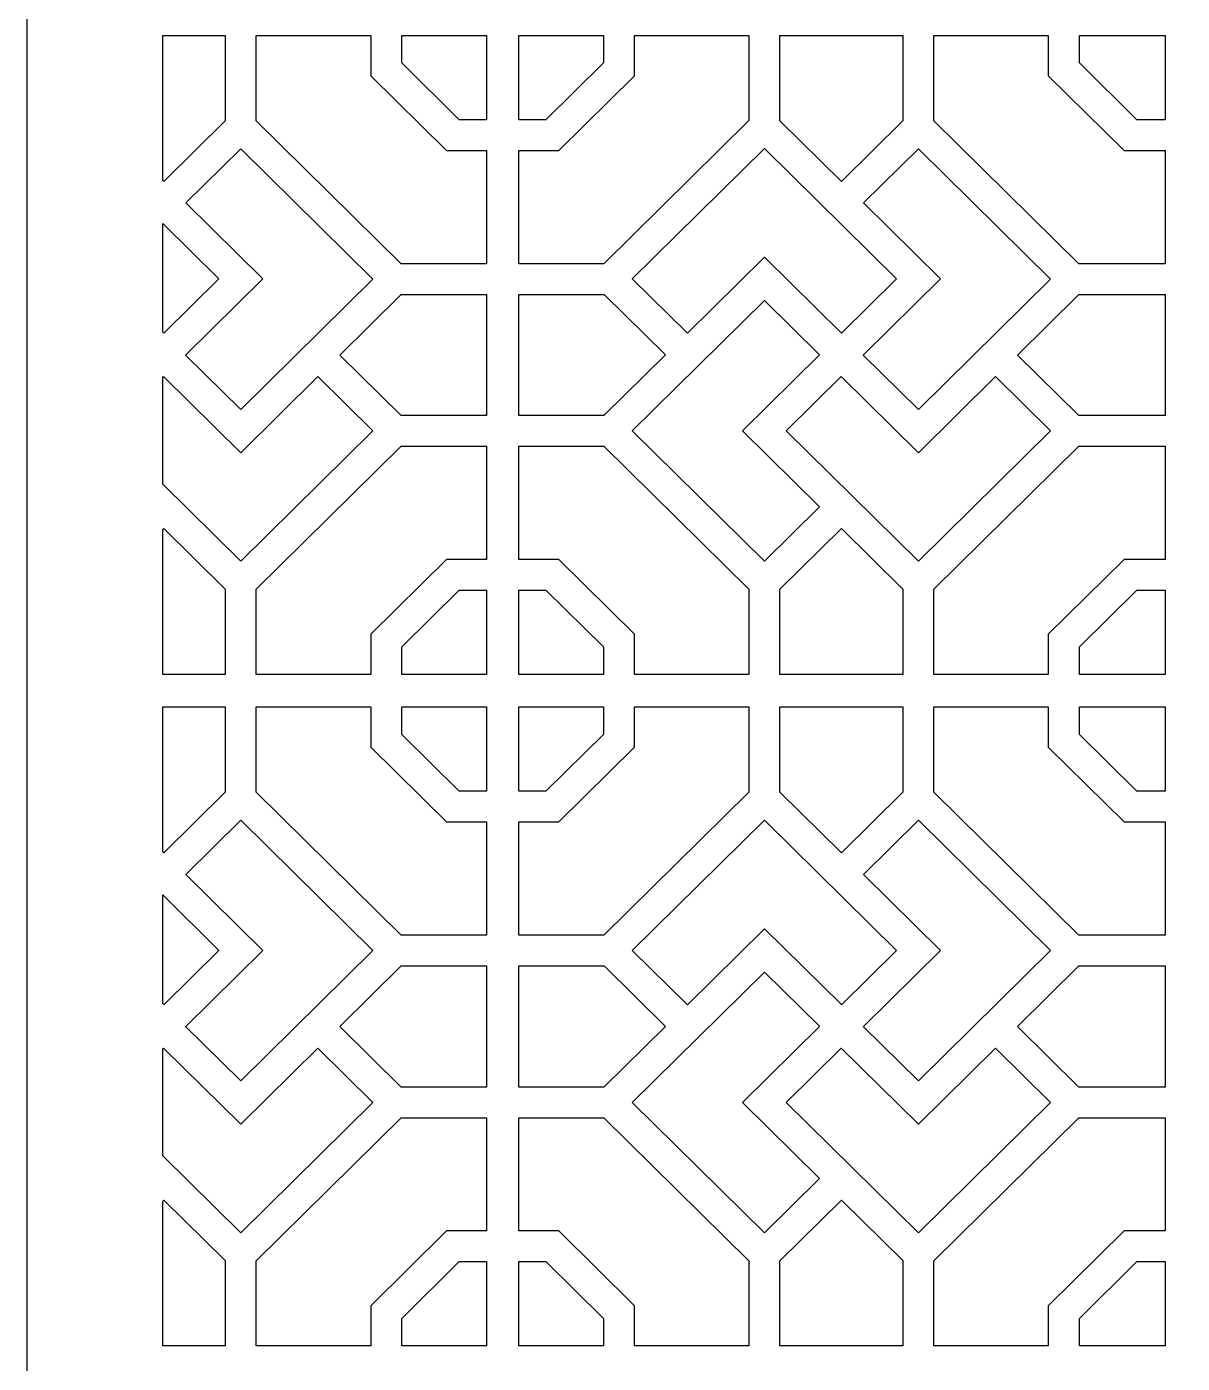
# Model space of a CAD drawing. Header units: centimetres. Extents: x 1.9 to 13.6, y -8.7 to 8.9.
# Drawn here: x 7.989 to 10.812, y 0.427 to 3.693 of the extents above; entities that cross this region are included whole.
import ezdxf

# ---------------------------------------------------------------- set-up
doc = ezdxf.new("R2010")
doc.units = ezdxf.units.CM
doc.header["$MEASUREMENT"] = 0
doc.layers.add('layer 1', color=7, linetype='Continuous')

msp = doc.modelspace()

# ---------------------------------------------------------------- linework, layer by layer
at = {"layer": 'layer 1', "color": 250}
for points, knots in [([(7.9891, 8.91238), (7.9891, 8.91238), (13.63427, 8.91238), (13.63427, 8.91238), (13.63427, 8.91238), (13.63427, 8.91238), (13.63427, -8.68727), (13.63427, -8.68727), (13.63427, -8.68727), (13.63427, -8.68727), (7.9891, -8.68727), (7.9891, -8.68727), (7.9891, -8.68727), (7.9891, -8.68727), (7.9891, 8.91238), (7.9891, 8.91238)], [0, 0, 0, 0, 0.2, 0.2, 0.2, 0.2, 0.4, 0.4, 0.4, 0.4, 0.6, 0.6, 0.6, 0.6, 1, 1, 1, 1]), ([(8.32117, 3.31748), (8.32117, 3.31748), (8.32386, 3.31482), (8.32386, 3.31482), (8.32386, 3.31482), (8.32386, 3.31482), (8.4738, 3.4628), (8.4738, 3.4628), (8.4738, 3.4628), (8.4738, 3.4628), (8.4738, 3.67142), (8.4738, 3.67142), (8.4738, 3.67142), (8.4738, 3.67142), (8.32117, 3.67142), (8.32117, 3.67142), (8.32117, 3.67142), (8.32117, 3.67142), (8.32117, 3.31748), (8.32117, 3.31748)], [0, 0, 0, 0, 0.1666667, 0.1666667, 0.1666667, 0.1666667, 0.3333333, 0.3333333, 0.3333333, 0.3333333, 0.5, 0.5, 0.5, 0.5, 0.6666667, 0.6666667, 0.6666667, 0.6666667, 1, 1, 1, 1]), ([(9.11195, 3.11346), (9.11195, 3.11346), (9.11195, 3.39041), (9.11195, 3.39041), (9.11195, 3.39041), (9.11195, 3.39041), (9.01422, 3.39041), (9.01422, 3.39041), (9.01422, 3.39041), (9.01422, 3.39041), (8.82924, 3.57295), (8.82924, 3.57295), (8.82924, 3.57295), (8.82924, 3.57295), (8.82924, 3.67142), (8.82924, 3.67142), (8.82924, 3.67142), (8.82924, 3.67142), (8.54964, 3.67142), (8.54964, 3.67142), (8.54964, 3.67142), (8.54964, 3.67142), (8.54964, 3.46288), (8.54964, 3.46288), (8.54964, 3.46288), (8.54964, 3.46288), (8.90372, 3.11346), (8.90372, 3.11346), (8.90372, 3.11346), (8.90372, 3.11346), (9.11195, 3.11346), (9.11195, 3.11346)], [0, 0, 0, 0, 0.1111111, 0.1111111, 0.1111111, 0.1111111, 0.2222222, 0.2222222, 0.2222222, 0.2222222, 0.3333333, 0.3333333, 0.3333333, 0.3333333, 0.4444444, 0.4444444, 0.4444444, 0.4444444, 0.5555556, 0.5555556, 0.5555556, 0.5555556, 0.6666667, 0.6666667, 0.6666667, 0.6666667, 0.7777778, 0.7777778, 0.7777778, 0.7777778, 1, 1, 1, 1]), ([(9.11195, 3.46524), (9.11195, 3.46524), (9.11195, 3.67142), (9.11195, 3.67142), (9.11195, 3.67142), (9.11195, 3.67142), (8.90508, 3.67142), (8.90508, 3.67142), (8.90508, 3.67142), (8.90508, 3.67142), (8.90508, 3.60395), (8.90508, 3.60395), (8.90508, 3.60395), (8.90508, 3.60395), (9.04563, 3.46524), (9.04563, 3.46524), (9.04563, 3.46524), (9.04563, 3.46524), (9.11195, 3.46524), (9.11195, 3.46524)], [0, 0, 0, 0, 0.1666667, 0.1666667, 0.1666667, 0.1666667, 0.3333333, 0.3333333, 0.3333333, 0.3333333, 0.5, 0.5, 0.5, 0.5, 0.6666667, 0.6666667, 0.6666667, 0.6666667, 1, 1, 1, 1]), ([(9.19079, 3.67142), (9.19079, 3.67142), (9.19079, 3.46524), (9.19079, 3.46524), (9.19079, 3.46524), (9.19079, 3.46524), (9.25711, 3.46524), (9.25711, 3.46524), (9.25711, 3.46524), (9.25711, 3.46524), (9.39767, 3.60395), (9.39767, 3.60395), (9.39767, 3.60395), (9.39767, 3.60395), (9.39767, 3.67142), (9.39767, 3.67142), (9.39767, 3.67142), (9.39767, 3.67142), (9.19079, 3.67142), (9.19079, 3.67142)], [0, 0, 0, 0, 0.1666667, 0.1666667, 0.1666667, 0.1666667, 0.3333333, 0.3333333, 0.3333333, 0.3333333, 0.5, 0.5, 0.5, 0.5, 0.6666667, 0.6666667, 0.6666667, 0.6666667, 1, 1, 1, 1]), ([(9.19079, 3.39041), (9.19079, 3.39041), (9.19079, 3.11346), (9.19079, 3.11346), (9.19079, 3.11346), (9.19079, 3.11346), (9.39879, 3.11346), (9.39879, 3.11346), (9.39879, 3.11346), (9.39879, 3.11346), (9.75311, 3.46312), (9.75311, 3.46312), (9.75311, 3.46312), (9.75311, 3.46312), (9.75311, 3.67142), (9.75311, 3.67142), (9.75311, 3.67142), (9.75311, 3.67142), (9.47351, 3.67142), (9.47351, 3.67142), (9.47351, 3.67142), (9.47351, 3.67142), (9.47351, 3.57295), (9.47351, 3.57295), (9.47351, 3.57295), (9.47351, 3.57295), (9.28853, 3.39041), (9.28853, 3.39041), (9.28853, 3.39041), (9.28853, 3.39041), (9.19079, 3.39041), (9.19079, 3.39041)], [0, 0, 0, 0, 0.1111111, 0.1111111, 0.1111111, 0.1111111, 0.2222222, 0.2222222, 0.2222222, 0.2222222, 0.3333333, 0.3333333, 0.3333333, 0.3333333, 0.4444444, 0.4444444, 0.4444444, 0.4444444, 0.5555556, 0.5555556, 0.5555556, 0.5555556, 0.6666667, 0.6666667, 0.6666667, 0.6666667, 0.7777778, 0.7777778, 0.7777778, 0.7777778, 1, 1, 1, 1]), ([(9.82894, 3.67142), (9.82894, 3.67142), (9.82894, 3.46303), (9.82894, 3.46303), (9.82894, 3.46303), (9.82894, 3.46303), (9.97913, 3.31482), (9.97913, 3.31482), (9.97913, 3.31482), (9.97913, 3.31482), (10.12907, 3.4628), (10.12907, 3.4628), (10.12907, 3.4628), (10.12907, 3.4628), (10.12907, 3.67142), (10.12907, 3.67142), (10.12907, 3.67142), (10.12907, 3.67142), (9.82894, 3.67142), (9.82894, 3.67142)], [0, 0, 0, 0, 0.1666667, 0.1666667, 0.1666667, 0.1666667, 0.3333333, 0.3333333, 0.3333333, 0.3333333, 0.5, 0.5, 0.5, 0.5, 0.6666667, 0.6666667, 0.6666667, 0.6666667, 1, 1, 1, 1]), ([(10.66949, 3.39041), (10.66949, 3.39041), (10.48451, 3.57295), (10.48451, 3.57295), (10.48451, 3.57295), (10.48451, 3.57295), (10.48451, 3.67142), (10.48451, 3.67142), (10.48451, 3.67142), (10.48451, 3.67142), (10.2049, 3.67142), (10.2049, 3.67142), (10.2049, 3.67142), (10.2049, 3.67142), (10.2049, 3.46288), (10.2049, 3.46288), (10.2049, 3.46288), (10.2049, 3.46288), (10.55899, 3.11346), (10.55899, 3.11346), (10.55899, 3.11346), (10.55899, 3.11346), (10.77022, 3.11346), (10.77022, 3.11346), (10.77022, 3.11346), (10.77022, 3.11346), (10.77022, 3.39041), (10.77022, 3.39041), (10.77022, 3.39041), (10.77022, 3.39041), (10.66949, 3.39041), (10.66949, 3.39041)], [0, 0, 0, 0, 0.1111111, 0.1111111, 0.1111111, 0.1111111, 0.2222222, 0.2222222, 0.2222222, 0.2222222, 0.3333333, 0.3333333, 0.3333333, 0.3333333, 0.4444444, 0.4444444, 0.4444444, 0.4444444, 0.5555556, 0.5555556, 0.5555556, 0.5555556, 0.6666667, 0.6666667, 0.6666667, 0.6666667, 0.7777778, 0.7777778, 0.7777778, 0.7777778, 1, 1, 1, 1]), ([(10.77022, 3.46524), (10.77022, 3.46524), (10.77022, 3.67142), (10.77022, 3.67142), (10.77022, 3.67142), (10.77022, 3.67142), (10.56034, 3.67142), (10.56034, 3.67142), (10.56034, 3.67142), (10.56034, 3.67142), (10.56034, 3.60395), (10.56034, 3.60395), (10.56034, 3.60395), (10.56034, 3.60395), (10.7009, 3.46524), (10.7009, 3.46524), (10.7009, 3.46524), (10.7009, 3.46524), (10.77022, 3.46524), (10.77022, 3.46524)], [0, 0, 0, 0, 0.1666667, 0.1666667, 0.1666667, 0.1666667, 0.3333333, 0.3333333, 0.3333333, 0.3333333, 0.5, 0.5, 0.5, 0.5, 0.6666667, 0.6666667, 0.6666667, 0.6666667, 1, 1, 1, 1]), ([(8.37756, 2.89072), (8.37756, 2.89072), (8.37762, 2.89066), (8.37762, 2.89066), (8.37762, 2.89066), (8.37762, 2.89066), (8.37731, 2.89035), (8.37731, 2.89035), (8.37731, 2.89035), (8.37731, 2.89035), (8.51177, 2.75766), (8.51177, 2.75766), (8.51177, 2.75766), (8.51177, 2.75766), (8.83439, 3.07604), (8.83439, 3.07604), (8.83439, 3.07604), (8.83439, 3.07604), (8.51177, 3.39442), (8.51177, 3.39442), (8.51177, 3.39442), (8.51177, 3.39442), (8.37749, 3.26191), (8.37749, 3.26191), (8.37749, 3.26191), (8.37749, 3.26191), (8.56559, 3.07628), (8.56559, 3.07628), (8.56559, 3.07628), (8.56559, 3.07628), (8.37756, 2.89072), (8.37756, 2.89072)], [0, 0, 0, 0, 0.1111111, 0.1111111, 0.1111111, 0.1111111, 0.2222222, 0.2222222, 0.2222222, 0.2222222, 0.3333333, 0.3333333, 0.3333333, 0.3333333, 0.4444444, 0.4444444, 0.4444444, 0.4444444, 0.5555556, 0.5555556, 0.5555556, 0.5555556, 0.6666667, 0.6666667, 0.6666667, 0.6666667, 0.7777778, 0.7777778, 0.7777778, 0.7777778, 1, 1, 1, 1]), ([(9.9789, 2.94373), (9.9789, 2.94373), (9.97897, 2.9438), (9.97897, 2.9438), (9.97897, 2.9438), (9.97897, 2.9438), (9.97917, 2.94361), (9.97917, 2.94361), (9.97917, 2.94361), (9.97917, 2.94361), (10.11361, 3.07628), (10.11361, 3.07628), (10.11361, 3.07628), (10.11361, 3.07628), (9.79098, 3.39466), (9.79098, 3.39466), (9.79098, 3.39466), (9.79098, 3.39466), (9.46835, 3.07628), (9.46835, 3.07628), (9.46835, 3.07628), (9.46835, 3.07628), (9.60287, 2.94354), (9.60287, 2.94354), (9.60287, 2.94354), (9.60287, 2.94354), (9.79098, 3.12917), (9.79098, 3.12917), (9.79098, 3.12917), (9.79098, 3.12917), (9.9789, 2.94373), (9.9789, 2.94373)], [0, 0, 0, 0, 0.1111111, 0.1111111, 0.1111111, 0.1111111, 0.2222222, 0.2222222, 0.2222222, 0.2222222, 0.3333333, 0.3333333, 0.3333333, 0.3333333, 0.4444444, 0.4444444, 0.4444444, 0.4444444, 0.5555556, 0.5555556, 0.5555556, 0.5555556, 0.6666667, 0.6666667, 0.6666667, 0.6666667, 0.7777778, 0.7777778, 0.7777778, 0.7777778, 1, 1, 1, 1]), ([(10.03282, 2.89072), (10.03282, 2.89072), (10.03289, 2.89066), (10.03289, 2.89066), (10.03289, 2.89066), (10.03289, 2.89066), (10.03257, 2.89035), (10.03257, 2.89035), (10.03257, 2.89035), (10.03257, 2.89035), (10.16703, 2.75766), (10.16703, 2.75766), (10.16703, 2.75766), (10.16703, 2.75766), (10.48966, 3.07604), (10.48966, 3.07604), (10.48966, 3.07604), (10.48966, 3.07604), (10.16704, 3.39442), (10.16704, 3.39442), (10.16704, 3.39442), (10.16704, 3.39442), (10.03275, 3.26191), (10.03275, 3.26191), (10.03275, 3.26191), (10.03275, 3.26191), (10.22086, 3.07628), (10.22086, 3.07628), (10.22086, 3.07628), (10.22086, 3.07628), (10.03282, 2.89072), (10.03282, 2.89072)], [0, 0, 0, 0, 0.1111111, 0.1111111, 0.1111111, 0.1111111, 0.2222222, 0.2222222, 0.2222222, 0.2222222, 0.3333333, 0.3333333, 0.3333333, 0.3333333, 0.4444444, 0.4444444, 0.4444444, 0.4444444, 0.5555556, 0.5555556, 0.5555556, 0.5555556, 0.6666667, 0.6666667, 0.6666667, 0.6666667, 0.7777778, 0.7777778, 0.7777778, 0.7777778, 1, 1, 1, 1]), ([(8.32117, 2.94617), (8.32117, 2.94617), (8.32364, 2.94373), (8.32364, 2.94373), (8.32364, 2.94373), (8.32364, 2.94373), (8.32371, 2.9438), (8.32371, 2.9438), (8.32371, 2.9438), (8.32371, 2.9438), (8.3239, 2.94361), (8.3239, 2.94361), (8.3239, 2.94361), (8.3239, 2.94361), (8.45834, 3.07628), (8.45834, 3.07628), (8.45834, 3.07628), (8.45834, 3.07628), (8.32117, 3.21165), (8.32117, 3.21165), (8.32117, 3.21165), (8.32117, 3.21165), (8.32117, 2.94617), (8.32117, 2.94617)], [0, 0, 0, 0, 0.1428571, 0.1428571, 0.1428571, 0.1428571, 0.2857143, 0.2857143, 0.2857143, 0.2857143, 0.4285714, 0.4285714, 0.4285714, 0.4285714, 0.5714286, 0.5714286, 0.5714286, 0.5714286, 0.7142857, 0.7142857, 0.7142857, 0.7142857, 1, 1, 1, 1]), ([(9.11195, 2.74245), (9.11195, 2.74245), (9.11195, 3.03863), (9.11195, 3.03863), (9.11195, 3.03863), (9.11195, 3.03863), (8.90372, 3.03863), (8.90372, 3.03863), (8.90372, 3.03863), (8.90372, 3.03863), (8.75366, 2.89053), (8.75366, 2.89053), (8.75366, 2.89053), (8.75366, 2.89053), (8.90372, 2.74245), (8.90372, 2.74245), (8.90372, 2.74245), (8.90372, 2.74245), (9.11195, 2.74245), (9.11195, 2.74245)], [0, 0, 0, 0, 0.1666667, 0.1666667, 0.1666667, 0.1666667, 0.3333333, 0.3333333, 0.3333333, 0.3333333, 0.5, 0.5, 0.5, 0.5, 0.6666667, 0.6666667, 0.6666667, 0.6666667, 1, 1, 1, 1]), ([(9.19079, 3.03863), (9.19079, 3.03863), (9.19079, 2.74245), (9.19079, 2.74245), (9.19079, 2.74245), (9.19079, 2.74245), (9.3991, 2.74245), (9.3991, 2.74245), (9.3991, 2.74245), (9.3991, 2.74245), (9.54924, 2.89062), (9.54924, 2.89062), (9.54924, 2.89062), (9.54924, 2.89062), (9.39926, 3.03863), (9.39926, 3.03863), (9.39926, 3.03863), (9.39926, 3.03863), (9.19079, 3.03863), (9.19079, 3.03863)], [0, 0, 0, 0, 0.1666667, 0.1666667, 0.1666667, 0.1666667, 0.3333333, 0.3333333, 0.3333333, 0.3333333, 0.5, 0.5, 0.5, 0.5, 0.6666667, 0.6666667, 0.6666667, 0.6666667, 1, 1, 1, 1]), ([(10.77022, 3.03863), (10.77022, 3.03863), (10.55899, 3.03863), (10.55899, 3.03863), (10.55899, 3.03863), (10.55899, 3.03863), (10.40892, 2.89053), (10.40892, 2.89053), (10.40892, 2.89053), (10.40892, 2.89053), (10.55899, 2.74245), (10.55899, 2.74245), (10.55899, 2.74245), (10.55899, 2.74245), (10.77022, 2.74245), (10.77022, 2.74245), (10.77022, 2.74245), (10.77022, 2.74245), (10.77022, 3.03863), (10.77022, 3.03863)], [0, 0, 0, 0, 0.1666667, 0.1666667, 0.1666667, 0.1666667, 0.3333333, 0.3333333, 0.3333333, 0.3333333, 0.5, 0.5, 0.5, 0.5, 0.6666667, 0.6666667, 0.6666667, 0.6666667, 1, 1, 1, 1]), ([(9.92515, 2.89062), (9.92515, 2.89062), (9.92531, 2.89078), (9.92531, 2.89078), (9.92531, 2.89078), (9.92531, 2.89078), (9.79098, 3.02333), (9.79098, 3.02333), (9.79098, 3.02333), (9.79098, 3.02333), (9.46835, 2.70496), (9.46835, 2.70496), (9.46835, 2.70496), (9.46835, 2.70496), (9.79098, 2.38658), (9.79098, 2.38658), (9.79098, 2.38658), (9.79098, 2.38658), (9.92542, 2.51925), (9.92542, 2.51925), (9.92542, 2.51925), (9.92542, 2.51925), (9.73716, 2.70503), (9.73716, 2.70503), (9.73716, 2.70503), (9.73716, 2.70503), (9.92519, 2.89058), (9.92519, 2.89058), (9.92519, 2.89058), (9.92519, 2.89058), (9.92515, 2.89062), (9.92515, 2.89062)], [0, 0, 0, 0, 0.1111111, 0.1111111, 0.1111111, 0.1111111, 0.2222222, 0.2222222, 0.2222222, 0.2222222, 0.3333333, 0.3333333, 0.3333333, 0.3333333, 0.4444444, 0.4444444, 0.4444444, 0.4444444, 0.5555556, 0.5555556, 0.5555556, 0.5555556, 0.6666667, 0.6666667, 0.6666667, 0.6666667, 0.7777778, 0.7777778, 0.7777778, 0.7777778, 1, 1, 1, 1]), ([(8.32117, 2.57474), (8.32117, 2.57474), (8.51177, 2.38665), (8.51177, 2.38665), (8.51177, 2.38665), (8.51177, 2.38665), (8.83439, 2.70503), (8.83439, 2.70503), (8.83439, 2.70503), (8.83439, 2.70503), (8.70003, 2.83762), (8.70003, 2.83762), (8.70003, 2.83762), (8.70003, 2.83762), (8.51177, 2.65183), (8.51177, 2.65183), (8.51177, 2.65183), (8.51177, 2.65183), (8.3235, 2.83762), (8.3235, 2.83762), (8.3235, 2.83762), (8.3235, 2.83762), (8.32117, 2.83532), (8.32117, 2.83532), (8.32117, 2.83532), (8.32117, 2.83532), (8.32117, 2.57474), (8.32117, 2.57474)], [0, 0, 0, 0, 0.125, 0.125, 0.125, 0.125, 0.25, 0.25, 0.25, 0.25, 0.375, 0.375, 0.375, 0.375, 0.5, 0.5, 0.5, 0.5, 0.625, 0.625, 0.625, 0.625, 0.75, 0.75, 0.75, 0.75, 1, 1, 1, 1]), ([(9.97876, 2.83762), (9.97876, 2.83762), (9.84441, 2.70503), (9.84441, 2.70503), (9.84441, 2.70503), (9.84441, 2.70503), (10.16703, 2.38665), (10.16703, 2.38665), (10.16703, 2.38665), (10.16703, 2.38665), (10.48966, 2.70503), (10.48966, 2.70503), (10.48966, 2.70503), (10.48966, 2.70503), (10.3553, 2.83762), (10.3553, 2.83762), (10.3553, 2.83762), (10.3553, 2.83762), (10.16703, 2.65183), (10.16703, 2.65183), (10.16703, 2.65183), (10.16703, 2.65183), (9.97876, 2.83762), (9.97876, 2.83762)], [0, 0, 0, 0, 0.1428571, 0.1428571, 0.1428571, 0.1428571, 0.2857143, 0.2857143, 0.2857143, 0.2857143, 0.4285714, 0.4285714, 0.4285714, 0.4285714, 0.5714286, 0.5714286, 0.5714286, 0.5714286, 0.7142857, 0.7142857, 0.7142857, 0.7142857, 1, 1, 1, 1]), ([(9.11195, 2.39084), (9.11195, 2.39084), (9.11195, 2.66761), (9.11195, 2.66761), (9.11195, 2.66761), (9.11195, 2.66761), (8.90372, 2.66761), (8.90372, 2.66761), (8.90372, 2.66761), (8.90372, 2.66761), (8.54964, 2.3182), (8.54964, 2.3182), (8.54964, 2.3182), (8.54964, 2.3182), (8.54964, 2.10982), (8.54964, 2.10982), (8.54964, 2.10982), (8.54964, 2.10982), (8.82924, 2.10982), (8.82924, 2.10982), (8.82924, 2.10982), (8.82924, 2.10982), (8.82924, 2.20829), (8.82924, 2.20829), (8.82924, 2.20829), (8.82924, 2.20829), (9.01422, 2.39084), (9.01422, 2.39084), (9.01422, 2.39084), (9.01422, 2.39084), (9.11195, 2.39084), (9.11195, 2.39084)], [0, 0, 0, 0, 0.1111111, 0.1111111, 0.1111111, 0.1111111, 0.2222222, 0.2222222, 0.2222222, 0.2222222, 0.3333333, 0.3333333, 0.3333333, 0.3333333, 0.4444444, 0.4444444, 0.4444444, 0.4444444, 0.5555556, 0.5555556, 0.5555556, 0.5555556, 0.6666667, 0.6666667, 0.6666667, 0.6666667, 0.7777778, 0.7777778, 0.7777778, 0.7777778, 1, 1, 1, 1]), ([(9.19079, 2.66761), (9.19079, 2.66761), (9.19079, 2.39084), (9.19079, 2.39084), (9.19079, 2.39084), (9.19079, 2.39084), (9.28853, 2.39084), (9.28853, 2.39084), (9.28853, 2.39084), (9.28853, 2.39084), (9.47351, 2.20829), (9.47351, 2.20829), (9.47351, 2.20829), (9.47351, 2.20829), (9.47351, 2.10982), (9.47351, 2.10982), (9.47351, 2.10982), (9.47351, 2.10982), (9.75311, 2.10982), (9.75311, 2.10982), (9.75311, 2.10982), (9.75311, 2.10982), (9.75311, 2.31813), (9.75311, 2.31813), (9.75311, 2.31813), (9.75311, 2.31813), (9.39896, 2.66761), (9.39896, 2.66761), (9.39896, 2.66761), (9.39896, 2.66761), (9.19079, 2.66761), (9.19079, 2.66761)], [0, 0, 0, 0, 0.1111111, 0.1111111, 0.1111111, 0.1111111, 0.2222222, 0.2222222, 0.2222222, 0.2222222, 0.3333333, 0.3333333, 0.3333333, 0.3333333, 0.4444444, 0.4444444, 0.4444444, 0.4444444, 0.5555556, 0.5555556, 0.5555556, 0.5555556, 0.6666667, 0.6666667, 0.6666667, 0.6666667, 0.7777778, 0.7777778, 0.7777778, 0.7777778, 1, 1, 1, 1]), ([(10.66949, 2.39084), (10.66949, 2.39084), (10.77022, 2.39084), (10.77022, 2.39084), (10.77022, 2.39084), (10.77022, 2.39084), (10.77022, 2.66761), (10.77022, 2.66761), (10.77022, 2.66761), (10.77022, 2.66761), (10.55899, 2.66761), (10.55899, 2.66761), (10.55899, 2.66761), (10.55899, 2.66761), (10.2049, 2.3182), (10.2049, 2.3182), (10.2049, 2.3182), (10.2049, 2.3182), (10.2049, 2.10982), (10.2049, 2.10982), (10.2049, 2.10982), (10.2049, 2.10982), (10.48451, 2.10982), (10.48451, 2.10982), (10.48451, 2.10982), (10.48451, 2.10982), (10.48451, 2.20829), (10.48451, 2.20829), (10.48451, 2.20829), (10.48451, 2.20829), (10.66949, 2.39084), (10.66949, 2.39084)], [0, 0, 0, 0, 0.1111111, 0.1111111, 0.1111111, 0.1111111, 0.2222222, 0.2222222, 0.2222222, 0.2222222, 0.3333333, 0.3333333, 0.3333333, 0.3333333, 0.4444444, 0.4444444, 0.4444444, 0.4444444, 0.5555556, 0.5555556, 0.5555556, 0.5555556, 0.6666667, 0.6666667, 0.6666667, 0.6666667, 0.7777778, 0.7777778, 0.7777778, 0.7777778, 1, 1, 1, 1]), ([(8.32117, 2.10982), (8.32117, 2.10982), (8.4738, 2.10982), (8.4738, 2.10982), (8.4738, 2.10982), (8.4738, 2.10982), (8.4738, 2.31828), (8.4738, 2.31828), (8.4738, 2.31828), (8.4738, 2.31828), (8.32378, 2.46633), (8.32378, 2.46633), (8.32378, 2.46633), (8.32378, 2.46633), (8.32117, 2.46376), (8.32117, 2.46376), (8.32117, 2.46376), (8.32117, 2.46376), (8.32117, 2.10982), (8.32117, 2.10982)], [0, 0, 0, 0, 0.1666667, 0.1666667, 0.1666667, 0.1666667, 0.3333333, 0.3333333, 0.3333333, 0.3333333, 0.5, 0.5, 0.5, 0.5, 0.6666667, 0.6666667, 0.6666667, 0.6666667, 1, 1, 1, 1]), ([(10.12907, 2.10982), (10.12907, 2.10982), (10.12907, 2.31828), (10.12907, 2.31828), (10.12907, 2.31828), (10.12907, 2.31828), (9.97904, 2.46633), (9.97904, 2.46633), (9.97904, 2.46633), (9.97904, 2.46633), (9.82894, 2.31821), (9.82894, 2.31821), (9.82894, 2.31821), (9.82894, 2.31821), (9.82894, 2.10982), (9.82894, 2.10982), (9.82894, 2.10982), (9.82894, 2.10982), (10.12907, 2.10982), (10.12907, 2.10982)], [0, 0, 0, 0, 0.1666667, 0.1666667, 0.1666667, 0.1666667, 0.3333333, 0.3333333, 0.3333333, 0.3333333, 0.5, 0.5, 0.5, 0.5, 0.6666667, 0.6666667, 0.6666667, 0.6666667, 1, 1, 1, 1]), ([(9.11195, 2.10982), (9.11195, 2.10982), (9.11195, 2.316), (9.11195, 2.316), (9.11195, 2.316), (9.11195, 2.316), (9.04563, 2.316), (9.04563, 2.316), (9.04563, 2.316), (9.04563, 2.316), (8.90508, 2.1773), (8.90508, 2.1773), (8.90508, 2.1773), (8.90508, 2.1773), (8.90508, 2.10982), (8.90508, 2.10982), (8.90508, 2.10982), (8.90508, 2.10982), (9.11195, 2.10982), (9.11195, 2.10982)], [0, 0, 0, 0, 0.1666667, 0.1666667, 0.1666667, 0.1666667, 0.3333333, 0.3333333, 0.3333333, 0.3333333, 0.5, 0.5, 0.5, 0.5, 0.6666667, 0.6666667, 0.6666667, 0.6666667, 1, 1, 1, 1]), ([(9.19079, 2.316), (9.19079, 2.316), (9.19079, 2.10982), (9.19079, 2.10982), (9.19079, 2.10982), (9.19079, 2.10982), (9.39767, 2.10982), (9.39767, 2.10982), (9.39767, 2.10982), (9.39767, 2.10982), (9.39767, 2.1773), (9.39767, 2.1773), (9.39767, 2.1773), (9.39767, 2.1773), (9.25711, 2.316), (9.25711, 2.316), (9.25711, 2.316), (9.25711, 2.316), (9.19079, 2.316), (9.19079, 2.316)], [0, 0, 0, 0, 0.1666667, 0.1666667, 0.1666667, 0.1666667, 0.3333333, 0.3333333, 0.3333333, 0.3333333, 0.5, 0.5, 0.5, 0.5, 0.6666667, 0.6666667, 0.6666667, 0.6666667, 1, 1, 1, 1]), ([(10.77022, 2.316), (10.77022, 2.316), (10.7009, 2.316), (10.7009, 2.316), (10.7009, 2.316), (10.7009, 2.316), (10.56034, 2.1773), (10.56034, 2.1773), (10.56034, 2.1773), (10.56034, 2.1773), (10.56034, 2.10982), (10.56034, 2.10982), (10.56034, 2.10982), (10.56034, 2.10982), (10.77022, 2.10982), (10.77022, 2.10982), (10.77022, 2.10982), (10.77022, 2.10982), (10.77022, 2.316), (10.77022, 2.316)], [0, 0, 0, 0, 0.1666667, 0.1666667, 0.1666667, 0.1666667, 0.3333333, 0.3333333, 0.3333333, 0.3333333, 0.5, 0.5, 0.5, 0.5, 0.6666667, 0.6666667, 0.6666667, 0.6666667, 1, 1, 1, 1]), ([(8.32117, 1.67718), (8.32117, 1.67718), (8.32386, 1.67452), (8.32386, 1.67452), (8.32386, 1.67452), (8.32386, 1.67452), (8.4738, 1.8225), (8.4738, 1.8225), (8.4738, 1.8225), (8.4738, 1.8225), (8.4738, 2.03112), (8.4738, 2.03112), (8.4738, 2.03112), (8.4738, 2.03112), (8.32117, 2.03112), (8.32117, 2.03112), (8.32117, 2.03112), (8.32117, 2.03112), (8.32117, 1.67718), (8.32117, 1.67718)], [0, 0, 0, 0, 0.1666667, 0.1666667, 0.1666667, 0.1666667, 0.3333333, 0.3333333, 0.3333333, 0.3333333, 0.5, 0.5, 0.5, 0.5, 0.6666667, 0.6666667, 0.6666667, 0.6666667, 1, 1, 1, 1]), ([(9.11195, 1.47316), (9.11195, 1.47316), (9.11195, 1.75011), (9.11195, 1.75011), (9.11195, 1.75011), (9.11195, 1.75011), (9.01422, 1.75011), (9.01422, 1.75011), (9.01422, 1.75011), (9.01422, 1.75011), (8.82924, 1.93265), (8.82924, 1.93265), (8.82924, 1.93265), (8.82924, 1.93265), (8.82924, 2.03112), (8.82924, 2.03112), (8.82924, 2.03112), (8.82924, 2.03112), (8.54964, 2.03112), (8.54964, 2.03112), (8.54964, 2.03112), (8.54964, 2.03112), (8.54964, 1.82258), (8.54964, 1.82258), (8.54964, 1.82258), (8.54964, 1.82258), (8.90372, 1.47316), (8.90372, 1.47316), (8.90372, 1.47316), (8.90372, 1.47316), (9.11195, 1.47316), (9.11195, 1.47316)], [0, 0, 0, 0, 0.1111111, 0.1111111, 0.1111111, 0.1111111, 0.2222222, 0.2222222, 0.2222222, 0.2222222, 0.3333333, 0.3333333, 0.3333333, 0.3333333, 0.4444444, 0.4444444, 0.4444444, 0.4444444, 0.5555556, 0.5555556, 0.5555556, 0.5555556, 0.6666667, 0.6666667, 0.6666667, 0.6666667, 0.7777778, 0.7777778, 0.7777778, 0.7777778, 1, 1, 1, 1]), ([(9.11195, 1.82494), (9.11195, 1.82494), (9.11195, 2.03112), (9.11195, 2.03112), (9.11195, 2.03112), (9.11195, 2.03112), (8.90508, 2.03112), (8.90508, 2.03112), (8.90508, 2.03112), (8.90508, 2.03112), (8.90508, 1.96365), (8.90508, 1.96365), (8.90508, 1.96365), (8.90508, 1.96365), (9.04563, 1.82494), (9.04563, 1.82494), (9.04563, 1.82494), (9.04563, 1.82494), (9.11195, 1.82494), (9.11195, 1.82494)], [0, 0, 0, 0, 0.1666667, 0.1666667, 0.1666667, 0.1666667, 0.3333333, 0.3333333, 0.3333333, 0.3333333, 0.5, 0.5, 0.5, 0.5, 0.6666667, 0.6666667, 0.6666667, 0.6666667, 1, 1, 1, 1]), ([(9.19079, 2.03112), (9.19079, 2.03112), (9.19079, 1.82494), (9.19079, 1.82494), (9.19079, 1.82494), (9.19079, 1.82494), (9.25711, 1.82494), (9.25711, 1.82494), (9.25711, 1.82494), (9.25711, 1.82494), (9.39767, 1.96365), (9.39767, 1.96365), (9.39767, 1.96365), (9.39767, 1.96365), (9.39767, 2.03112), (9.39767, 2.03112), (9.39767, 2.03112), (9.39767, 2.03112), (9.19079, 2.03112), (9.19079, 2.03112)], [0, 0, 0, 0, 0.1666667, 0.1666667, 0.1666667, 0.1666667, 0.3333333, 0.3333333, 0.3333333, 0.3333333, 0.5, 0.5, 0.5, 0.5, 0.6666667, 0.6666667, 0.6666667, 0.6666667, 1, 1, 1, 1]), ([(9.19079, 1.75011), (9.19079, 1.75011), (9.19079, 1.47316), (9.19079, 1.47316), (9.19079, 1.47316), (9.19079, 1.47316), (9.39879, 1.47316), (9.39879, 1.47316), (9.39879, 1.47316), (9.39879, 1.47316), (9.75311, 1.82282), (9.75311, 1.82282), (9.75311, 1.82282), (9.75311, 1.82282), (9.75311, 2.03112), (9.75311, 2.03112), (9.75311, 2.03112), (9.75311, 2.03112), (9.47351, 2.03112), (9.47351, 2.03112), (9.47351, 2.03112), (9.47351, 2.03112), (9.47351, 1.93265), (9.47351, 1.93265), (9.47351, 1.93265), (9.47351, 1.93265), (9.28853, 1.75011), (9.28853, 1.75011), (9.28853, 1.75011), (9.28853, 1.75011), (9.19079, 1.75011), (9.19079, 1.75011)], [0, 0, 0, 0, 0.1111111, 0.1111111, 0.1111111, 0.1111111, 0.2222222, 0.2222222, 0.2222222, 0.2222222, 0.3333333, 0.3333333, 0.3333333, 0.3333333, 0.4444444, 0.4444444, 0.4444444, 0.4444444, 0.5555556, 0.5555556, 0.5555556, 0.5555556, 0.6666667, 0.6666667, 0.6666667, 0.6666667, 0.7777778, 0.7777778, 0.7777778, 0.7777778, 1, 1, 1, 1]), ([(9.82894, 2.03112), (9.82894, 2.03112), (9.82894, 1.82273), (9.82894, 1.82273), (9.82894, 1.82273), (9.82894, 1.82273), (9.97913, 1.67452), (9.97913, 1.67452), (9.97913, 1.67452), (9.97913, 1.67452), (10.12907, 1.8225), (10.12907, 1.8225), (10.12907, 1.8225), (10.12907, 1.8225), (10.12907, 2.03112), (10.12907, 2.03112), (10.12907, 2.03112), (10.12907, 2.03112), (9.82894, 2.03112), (9.82894, 2.03112)], [0, 0, 0, 0, 0.1666667, 0.1666667, 0.1666667, 0.1666667, 0.3333333, 0.3333333, 0.3333333, 0.3333333, 0.5, 0.5, 0.5, 0.5, 0.6666667, 0.6666667, 0.6666667, 0.6666667, 1, 1, 1, 1]), ([(10.66949, 1.75011), (10.66949, 1.75011), (10.48451, 1.93265), (10.48451, 1.93265), (10.48451, 1.93265), (10.48451, 1.93265), (10.48451, 2.03112), (10.48451, 2.03112), (10.48451, 2.03112), (10.48451, 2.03112), (10.2049, 2.03112), (10.2049, 2.03112), (10.2049, 2.03112), (10.2049, 2.03112), (10.2049, 1.82258), (10.2049, 1.82258), (10.2049, 1.82258), (10.2049, 1.82258), (10.55899, 1.47316), (10.55899, 1.47316), (10.55899, 1.47316), (10.55899, 1.47316), (10.77022, 1.47316), (10.77022, 1.47316), (10.77022, 1.47316), (10.77022, 1.47316), (10.77022, 1.75011), (10.77022, 1.75011), (10.77022, 1.75011), (10.77022, 1.75011), (10.66949, 1.75011), (10.66949, 1.75011)], [0, 0, 0, 0, 0.1111111, 0.1111111, 0.1111111, 0.1111111, 0.2222222, 0.2222222, 0.2222222, 0.2222222, 0.3333333, 0.3333333, 0.3333333, 0.3333333, 0.4444444, 0.4444444, 0.4444444, 0.4444444, 0.5555556, 0.5555556, 0.5555556, 0.5555556, 0.6666667, 0.6666667, 0.6666667, 0.6666667, 0.7777778, 0.7777778, 0.7777778, 0.7777778, 1, 1, 1, 1]), ([(10.77022, 1.82494), (10.77022, 1.82494), (10.77022, 2.03112), (10.77022, 2.03112), (10.77022, 2.03112), (10.77022, 2.03112), (10.56034, 2.03112), (10.56034, 2.03112), (10.56034, 2.03112), (10.56034, 2.03112), (10.56034, 1.96365), (10.56034, 1.96365), (10.56034, 1.96365), (10.56034, 1.96365), (10.7009, 1.82494), (10.7009, 1.82494), (10.7009, 1.82494), (10.7009, 1.82494), (10.77022, 1.82494), (10.77022, 1.82494)], [0, 0, 0, 0, 0.1666667, 0.1666667, 0.1666667, 0.1666667, 0.3333333, 0.3333333, 0.3333333, 0.3333333, 0.5, 0.5, 0.5, 0.5, 0.6666667, 0.6666667, 0.6666667, 0.6666667, 1, 1, 1, 1]), ([(8.37756, 1.25042), (8.37756, 1.25042), (8.37762, 1.25036), (8.37762, 1.25036), (8.37762, 1.25036), (8.37762, 1.25036), (8.37731, 1.25005), (8.37731, 1.25005), (8.37731, 1.25005), (8.37731, 1.25005), (8.51177, 1.11737), (8.51177, 1.11737), (8.51177, 1.11737), (8.51177, 1.11737), (8.83439, 1.43574), (8.83439, 1.43574), (8.83439, 1.43574), (8.83439, 1.43574), (8.51177, 1.75412), (8.51177, 1.75412), (8.51177, 1.75412), (8.51177, 1.75412), (8.37749, 1.6216), (8.37749, 1.6216), (8.37749, 1.6216), (8.37749, 1.6216), (8.56559, 1.43598), (8.56559, 1.43598), (8.56559, 1.43598), (8.56559, 1.43598), (8.37756, 1.25042), (8.37756, 1.25042)], [0, 0, 0, 0, 0.1111111, 0.1111111, 0.1111111, 0.1111111, 0.2222222, 0.2222222, 0.2222222, 0.2222222, 0.3333333, 0.3333333, 0.3333333, 0.3333333, 0.4444444, 0.4444444, 0.4444444, 0.4444444, 0.5555556, 0.5555556, 0.5555556, 0.5555556, 0.6666667, 0.6666667, 0.6666667, 0.6666667, 0.7777778, 0.7777778, 0.7777778, 0.7777778, 1, 1, 1, 1]), ([(9.9789, 1.30343), (9.9789, 1.30343), (9.97897, 1.3035), (9.97897, 1.3035), (9.97897, 1.3035), (9.97897, 1.3035), (9.97917, 1.30331), (9.97917, 1.30331), (9.97917, 1.30331), (9.97917, 1.30331), (10.11361, 1.43598), (10.11361, 1.43598), (10.11361, 1.43598), (10.11361, 1.43598), (9.79098, 1.75436), (9.79098, 1.75436), (9.79098, 1.75436), (9.79098, 1.75436), (9.46835, 1.43598), (9.46835, 1.43598), (9.46835, 1.43598), (9.46835, 1.43598), (9.60287, 1.30324), (9.60287, 1.30324), (9.60287, 1.30324), (9.60287, 1.30324), (9.79098, 1.48887), (9.79098, 1.48887), (9.79098, 1.48887), (9.79098, 1.48887), (9.9789, 1.30343), (9.9789, 1.30343)], [0, 0, 0, 0, 0.1111111, 0.1111111, 0.1111111, 0.1111111, 0.2222222, 0.2222222, 0.2222222, 0.2222222, 0.3333333, 0.3333333, 0.3333333, 0.3333333, 0.4444444, 0.4444444, 0.4444444, 0.4444444, 0.5555556, 0.5555556, 0.5555556, 0.5555556, 0.6666667, 0.6666667, 0.6666667, 0.6666667, 0.7777778, 0.7777778, 0.7777778, 0.7777778, 1, 1, 1, 1]), ([(10.03282, 1.25042), (10.03282, 1.25042), (10.03289, 1.25036), (10.03289, 1.25036), (10.03289, 1.25036), (10.03289, 1.25036), (10.03257, 1.25005), (10.03257, 1.25005), (10.03257, 1.25005), (10.03257, 1.25005), (10.16703, 1.11737), (10.16703, 1.11737), (10.16703, 1.11737), (10.16703, 1.11737), (10.48966, 1.43574), (10.48966, 1.43574), (10.48966, 1.43574), (10.48966, 1.43574), (10.16704, 1.75412), (10.16704, 1.75412), (10.16704, 1.75412), (10.16704, 1.75412), (10.03275, 1.6216), (10.03275, 1.6216), (10.03275, 1.6216), (10.03275, 1.6216), (10.22086, 1.43598), (10.22086, 1.43598), (10.22086, 1.43598), (10.22086, 1.43598), (10.03282, 1.25042), (10.03282, 1.25042)], [0, 0, 0, 0, 0.1111111, 0.1111111, 0.1111111, 0.1111111, 0.2222222, 0.2222222, 0.2222222, 0.2222222, 0.3333333, 0.3333333, 0.3333333, 0.3333333, 0.4444444, 0.4444444, 0.4444444, 0.4444444, 0.5555556, 0.5555556, 0.5555556, 0.5555556, 0.6666667, 0.6666667, 0.6666667, 0.6666667, 0.7777778, 0.7777778, 0.7777778, 0.7777778, 1, 1, 1, 1]), ([(8.32117, 1.30587), (8.32117, 1.30587), (8.32364, 1.30343), (8.32364, 1.30343), (8.32364, 1.30343), (8.32364, 1.30343), (8.32371, 1.3035), (8.32371, 1.3035), (8.32371, 1.3035), (8.32371, 1.3035), (8.3239, 1.30331), (8.3239, 1.30331), (8.3239, 1.30331), (8.3239, 1.30331), (8.45834, 1.43598), (8.45834, 1.43598), (8.45834, 1.43598), (8.45834, 1.43598), (8.32117, 1.57135), (8.32117, 1.57135), (8.32117, 1.57135), (8.32117, 1.57135), (8.32117, 1.30587), (8.32117, 1.30587)], [0, 0, 0, 0, 0.1428571, 0.1428571, 0.1428571, 0.1428571, 0.2857143, 0.2857143, 0.2857143, 0.2857143, 0.4285714, 0.4285714, 0.4285714, 0.4285714, 0.5714286, 0.5714286, 0.5714286, 0.5714286, 0.7142857, 0.7142857, 0.7142857, 0.7142857, 1, 1, 1, 1]), ([(9.11195, 1.10215), (9.11195, 1.10215), (9.11195, 1.39833), (9.11195, 1.39833), (9.11195, 1.39833), (9.11195, 1.39833), (8.90372, 1.39833), (8.90372, 1.39833), (8.90372, 1.39833), (8.90372, 1.39833), (8.75366, 1.25024), (8.75366, 1.25024), (8.75366, 1.25024), (8.75366, 1.25024), (8.90372, 1.10215), (8.90372, 1.10215), (8.90372, 1.10215), (8.90372, 1.10215), (9.11195, 1.10215), (9.11195, 1.10215)], [0, 0, 0, 0, 0.1666667, 0.1666667, 0.1666667, 0.1666667, 0.3333333, 0.3333333, 0.3333333, 0.3333333, 0.5, 0.5, 0.5, 0.5, 0.6666667, 0.6666667, 0.6666667, 0.6666667, 1, 1, 1, 1]), ([(9.19079, 1.39833), (9.19079, 1.39833), (9.19079, 1.10215), (9.19079, 1.10215), (9.19079, 1.10215), (9.19079, 1.10215), (9.3991, 1.10215), (9.3991, 1.10215), (9.3991, 1.10215), (9.3991, 1.10215), (9.54924, 1.25032), (9.54924, 1.25032), (9.54924, 1.25032), (9.54924, 1.25032), (9.39926, 1.39833), (9.39926, 1.39833), (9.39926, 1.39833), (9.39926, 1.39833), (9.19079, 1.39833), (9.19079, 1.39833)], [0, 0, 0, 0, 0.1666667, 0.1666667, 0.1666667, 0.1666667, 0.3333333, 0.3333333, 0.3333333, 0.3333333, 0.5, 0.5, 0.5, 0.5, 0.6666667, 0.6666667, 0.6666667, 0.6666667, 1, 1, 1, 1]), ([(9.92515, 1.25032), (9.92515, 1.25032), (9.92531, 1.25048), (9.92531, 1.25048), (9.92531, 1.25048), (9.92531, 1.25048), (9.79098, 1.38303), (9.79098, 1.38303), (9.79098, 1.38303), (9.79098, 1.38303), (9.46835, 1.06466), (9.46835, 1.06466), (9.46835, 1.06466), (9.46835, 1.06466), (9.79098, 0.74628), (9.79098, 0.74628), (9.79098, 0.74628), (9.79098, 0.74628), (9.92542, 0.87895), (9.92542, 0.87895), (9.92542, 0.87895), (9.92542, 0.87895), (9.73716, 1.06473), (9.73716, 1.06473), (9.73716, 1.06473), (9.73716, 1.06473), (9.92519, 1.25029), (9.92519, 1.25029), (9.92519, 1.25029), (9.92519, 1.25029), (9.92515, 1.25032), (9.92515, 1.25032)], [0, 0, 0, 0, 0.1111111, 0.1111111, 0.1111111, 0.1111111, 0.2222222, 0.2222222, 0.2222222, 0.2222222, 0.3333333, 0.3333333, 0.3333333, 0.3333333, 0.4444444, 0.4444444, 0.4444444, 0.4444444, 0.5555556, 0.5555556, 0.5555556, 0.5555556, 0.6666667, 0.6666667, 0.6666667, 0.6666667, 0.7777778, 0.7777778, 0.7777778, 0.7777778, 1, 1, 1, 1]), ([(10.77022, 1.39833), (10.77022, 1.39833), (10.55899, 1.39833), (10.55899, 1.39833), (10.55899, 1.39833), (10.55899, 1.39833), (10.40892, 1.25024), (10.40892, 1.25024), (10.40892, 1.25024), (10.40892, 1.25024), (10.55899, 1.10215), (10.55899, 1.10215), (10.55899, 1.10215), (10.55899, 1.10215), (10.77022, 1.10215), (10.77022, 1.10215), (10.77022, 1.10215), (10.77022, 1.10215), (10.77022, 1.39833), (10.77022, 1.39833)], [0, 0, 0, 0, 0.1666667, 0.1666667, 0.1666667, 0.1666667, 0.3333333, 0.3333333, 0.3333333, 0.3333333, 0.5, 0.5, 0.5, 0.5, 0.6666667, 0.6666667, 0.6666667, 0.6666667, 1, 1, 1, 1]), ([(8.32117, 0.93444), (8.32117, 0.93444), (8.51177, 0.74635), (8.51177, 0.74635), (8.51177, 0.74635), (8.51177, 0.74635), (8.83439, 1.06473), (8.83439, 1.06473), (8.83439, 1.06473), (8.83439, 1.06473), (8.70003, 1.19732), (8.70003, 1.19732), (8.70003, 1.19732), (8.70003, 1.19732), (8.51177, 1.01153), (8.51177, 1.01153), (8.51177, 1.01153), (8.51177, 1.01153), (8.3235, 1.19732), (8.3235, 1.19732), (8.3235, 1.19732), (8.3235, 1.19732), (8.32117, 1.19502), (8.32117, 1.19502), (8.32117, 1.19502), (8.32117, 1.19502), (8.32117, 0.93444), (8.32117, 0.93444)], [0, 0, 0, 0, 0.125, 0.125, 0.125, 0.125, 0.25, 0.25, 0.25, 0.25, 0.375, 0.375, 0.375, 0.375, 0.5, 0.5, 0.5, 0.5, 0.625, 0.625, 0.625, 0.625, 0.75, 0.75, 0.75, 0.75, 1, 1, 1, 1]), ([(9.97876, 1.19732), (9.97876, 1.19732), (9.84441, 1.06473), (9.84441, 1.06473), (9.84441, 1.06473), (9.84441, 1.06473), (10.16703, 0.74635), (10.16703, 0.74635), (10.16703, 0.74635), (10.16703, 0.74635), (10.48966, 1.06473), (10.48966, 1.06473), (10.48966, 1.06473), (10.48966, 1.06473), (10.3553, 1.19732), (10.3553, 1.19732), (10.3553, 1.19732), (10.3553, 1.19732), (10.16703, 1.01153), (10.16703, 1.01153), (10.16703, 1.01153), (10.16703, 1.01153), (9.97876, 1.19732), (9.97876, 1.19732)], [0, 0, 0, 0, 0.1428571, 0.1428571, 0.1428571, 0.1428571, 0.2857143, 0.2857143, 0.2857143, 0.2857143, 0.4285714, 0.4285714, 0.4285714, 0.4285714, 0.5714286, 0.5714286, 0.5714286, 0.5714286, 0.7142857, 0.7142857, 0.7142857, 0.7142857, 1, 1, 1, 1]), ([(9.11195, 0.75054), (9.11195, 0.75054), (9.11195, 1.02731), (9.11195, 1.02731), (9.11195, 1.02731), (9.11195, 1.02731), (8.90372, 1.02731), (8.90372, 1.02731), (8.90372, 1.02731), (8.90372, 1.02731), (8.54964, 0.6779), (8.54964, 0.6779), (8.54964, 0.6779), (8.54964, 0.6779), (8.54964, 0.46953), (8.54964, 0.46953), (8.54964, 0.46953), (8.54964, 0.46953), (8.82924, 0.46953), (8.82924, 0.46953), (8.82924, 0.46953), (8.82924, 0.46953), (8.82924, 0.568), (8.82924, 0.568), (8.82924, 0.568), (8.82924, 0.568), (9.01422, 0.75054), (9.01422, 0.75054), (9.01422, 0.75054), (9.01422, 0.75054), (9.11195, 0.75054), (9.11195, 0.75054)], [0, 0, 0, 0, 0.1111111, 0.1111111, 0.1111111, 0.1111111, 0.2222222, 0.2222222, 0.2222222, 0.2222222, 0.3333333, 0.3333333, 0.3333333, 0.3333333, 0.4444444, 0.4444444, 0.4444444, 0.4444444, 0.5555556, 0.5555556, 0.5555556, 0.5555556, 0.6666667, 0.6666667, 0.6666667, 0.6666667, 0.7777778, 0.7777778, 0.7777778, 0.7777778, 1, 1, 1, 1]), ([(9.19079, 1.02731), (9.19079, 1.02731), (9.19079, 0.75054), (9.19079, 0.75054), (9.19079, 0.75054), (9.19079, 0.75054), (9.28853, 0.75054), (9.28853, 0.75054), (9.28853, 0.75054), (9.28853, 0.75054), (9.47351, 0.568), (9.47351, 0.568), (9.47351, 0.568), (9.47351, 0.568), (9.47351, 0.46953), (9.47351, 0.46953), (9.47351, 0.46953), (9.47351, 0.46953), (9.75311, 0.46953), (9.75311, 0.46953), (9.75311, 0.46953), (9.75311, 0.46953), (9.75311, 0.67783), (9.75311, 0.67783), (9.75311, 0.67783), (9.75311, 0.67783), (9.39896, 1.02731), (9.39896, 1.02731), (9.39896, 1.02731), (9.39896, 1.02731), (9.19079, 1.02731), (9.19079, 1.02731)], [0, 0, 0, 0, 0.1111111, 0.1111111, 0.1111111, 0.1111111, 0.2222222, 0.2222222, 0.2222222, 0.2222222, 0.3333333, 0.3333333, 0.3333333, 0.3333333, 0.4444444, 0.4444444, 0.4444444, 0.4444444, 0.5555556, 0.5555556, 0.5555556, 0.5555556, 0.6666667, 0.6666667, 0.6666667, 0.6666667, 0.7777778, 0.7777778, 0.7777778, 0.7777778, 1, 1, 1, 1]), ([(10.66949, 0.75054), (10.66949, 0.75054), (10.77022, 0.75054), (10.77022, 0.75054), (10.77022, 0.75054), (10.77022, 0.75054), (10.77022, 1.02731), (10.77022, 1.02731), (10.77022, 1.02731), (10.77022, 1.02731), (10.55899, 1.02731), (10.55899, 1.02731), (10.55899, 1.02731), (10.55899, 1.02731), (10.2049, 0.6779), (10.2049, 0.6779), (10.2049, 0.6779), (10.2049, 0.6779), (10.2049, 0.46953), (10.2049, 0.46953), (10.2049, 0.46953), (10.2049, 0.46953), (10.48451, 0.46953), (10.48451, 0.46953), (10.48451, 0.46953), (10.48451, 0.46953), (10.48451, 0.568), (10.48451, 0.568), (10.48451, 0.568), (10.48451, 0.568), (10.66949, 0.75054), (10.66949, 0.75054)], [0, 0, 0, 0, 0.1111111, 0.1111111, 0.1111111, 0.1111111, 0.2222222, 0.2222222, 0.2222222, 0.2222222, 0.3333333, 0.3333333, 0.3333333, 0.3333333, 0.4444444, 0.4444444, 0.4444444, 0.4444444, 0.5555556, 0.5555556, 0.5555556, 0.5555556, 0.6666667, 0.6666667, 0.6666667, 0.6666667, 0.7777778, 0.7777778, 0.7777778, 0.7777778, 1, 1, 1, 1]), ([(8.32117, 0.46953), (8.32117, 0.46953), (8.4738, 0.46953), (8.4738, 0.46953), (8.4738, 0.46953), (8.4738, 0.46953), (8.4738, 0.67799), (8.4738, 0.67799), (8.4738, 0.67799), (8.4738, 0.67799), (8.32378, 0.82603), (8.32378, 0.82603), (8.32378, 0.82603), (8.32378, 0.82603), (8.32117, 0.82346), (8.32117, 0.82346), (8.32117, 0.82346), (8.32117, 0.82346), (8.32117, 0.46953), (8.32117, 0.46953)], [0, 0, 0, 0, 0.1666667, 0.1666667, 0.1666667, 0.1666667, 0.3333333, 0.3333333, 0.3333333, 0.3333333, 0.5, 0.5, 0.5, 0.5, 0.6666667, 0.6666667, 0.6666667, 0.6666667, 1, 1, 1, 1]), ([(10.12907, 0.46953), (10.12907, 0.46953), (10.12907, 0.67799), (10.12907, 0.67799), (10.12907, 0.67799), (10.12907, 0.67799), (9.97904, 0.82603), (9.97904, 0.82603), (9.97904, 0.82603), (9.97904, 0.82603), (9.82894, 0.67791), (9.82894, 0.67791), (9.82894, 0.67791), (9.82894, 0.67791), (9.82894, 0.46953), (9.82894, 0.46953), (9.82894, 0.46953), (9.82894, 0.46953), (10.12907, 0.46953), (10.12907, 0.46953)], [0, 0, 0, 0, 0.1666667, 0.1666667, 0.1666667, 0.1666667, 0.3333333, 0.3333333, 0.3333333, 0.3333333, 0.5, 0.5, 0.5, 0.5, 0.6666667, 0.6666667, 0.6666667, 0.6666667, 1, 1, 1, 1]), ([(9.11195, 0.46953), (9.11195, 0.46953), (9.11195, 0.6757), (9.11195, 0.6757), (9.11195, 0.6757), (9.11195, 0.6757), (9.04563, 0.6757), (9.04563, 0.6757), (9.04563, 0.6757), (9.04563, 0.6757), (8.90508, 0.537), (8.90508, 0.537), (8.90508, 0.537), (8.90508, 0.537), (8.90508, 0.46953), (8.90508, 0.46953), (8.90508, 0.46953), (8.90508, 0.46953), (9.11195, 0.46953), (9.11195, 0.46953)], [0, 0, 0, 0, 0.1666667, 0.1666667, 0.1666667, 0.1666667, 0.3333333, 0.3333333, 0.3333333, 0.3333333, 0.5, 0.5, 0.5, 0.5, 0.6666667, 0.6666667, 0.6666667, 0.6666667, 1, 1, 1, 1]), ([(9.19079, 0.6757), (9.19079, 0.6757), (9.19079, 0.46953), (9.19079, 0.46953), (9.19079, 0.46953), (9.19079, 0.46953), (9.39767, 0.46953), (9.39767, 0.46953), (9.39767, 0.46953), (9.39767, 0.46953), (9.39767, 0.537), (9.39767, 0.537), (9.39767, 0.537), (9.39767, 0.537), (9.25711, 0.6757), (9.25711, 0.6757), (9.25711, 0.6757), (9.25711, 0.6757), (9.19079, 0.6757), (9.19079, 0.6757)], [0, 0, 0, 0, 0.1666667, 0.1666667, 0.1666667, 0.1666667, 0.3333333, 0.3333333, 0.3333333, 0.3333333, 0.5, 0.5, 0.5, 0.5, 0.6666667, 0.6666667, 0.6666667, 0.6666667, 1, 1, 1, 1]), ([(10.77022, 0.6757), (10.77022, 0.6757), (10.7009, 0.6757), (10.7009, 0.6757), (10.7009, 0.6757), (10.7009, 0.6757), (10.56034, 0.537), (10.56034, 0.537), (10.56034, 0.537), (10.56034, 0.537), (10.56034, 0.46953), (10.56034, 0.46953), (10.56034, 0.46953), (10.56034, 0.46953), (10.77022, 0.46953), (10.77022, 0.46953), (10.77022, 0.46953), (10.77022, 0.46953), (10.77022, 0.6757), (10.77022, 0.6757)], [0, 0, 0, 0, 0.1666667, 0.1666667, 0.1666667, 0.1666667, 0.3333333, 0.3333333, 0.3333333, 0.3333333, 0.5, 0.5, 0.5, 0.5, 0.6666667, 0.6666667, 0.6666667, 0.6666667, 1, 1, 1, 1])]:
    msp.add_open_spline(points, degree=3, knots=knots, dxfattribs=at)

doc.saveas('drawing.dxf')
